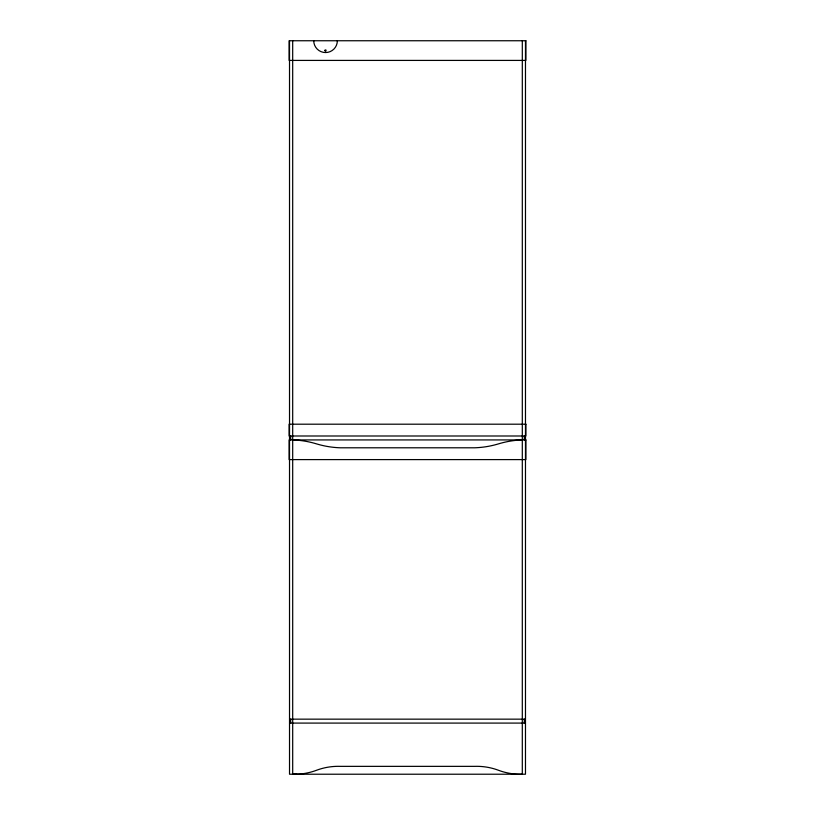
<?xml version="1.0" encoding="UTF-8"?>
<svg xmlns="http://www.w3.org/2000/svg" width="815" height="815" viewBox="0 0 815 815"><rect width="100%" height="100%" fill="white"/><g stroke="black" fill="none" stroke-linecap="round" stroke-linejoin="round"><path stroke-width="1.22" d="M520.296 440.019L522.262 439.927M522.313 40.75L522.303 774.219A62.113 62.113 0 0 1 498.525 770.287A62.113 62.113 0 0 0 474.748 766.355L340.252 766.355A62.113 62.113 0 0 0 316.475 770.287A62.113 62.113 0 0 1 296.741 774.219L292.697 774.219L292.687 40.75M292.697 774.219L296.741 774.219M289.519 719.156L525.481 719.156M289.519 723.088L525.481 723.088M292.738 439.927L294.704 440.019M525.481 40.75L525.481 774.219L289.519 774.219L289.519 40.75M524.3 435.994L524.3 439.927M524.3 719.156L524.3 723.088M290.7 435.994L290.7 439.927M290.7 719.156L290.7 723.088M292.687 439.927A92.727 92.727 0 0 1 316.464 443.859A92.727 92.727 0 0 0 340.252 447.792L474.748 447.792A92.727 92.727 0 0 0 498.536 443.859A92.727 92.727 0 0 1 522.313 439.927M337.349 40.75A11.797 11.797 0 0 1 325.552 52.547A11.797 11.797 0 0 1 313.744 40.75M324.788 50.377C325.755 53.383 327.121 48.258 324.788 50.377M525.879 40.75L289.121 40.75L289.121 60.412L525.879 60.412L525.879 40.75M525.879 424.197L289.121 424.197L289.121 435.994L525.879 435.994L525.879 424.197M525.879 439.927L289.121 439.927L289.121 459.599L525.879 459.599L525.879 439.927"/></g></svg>
